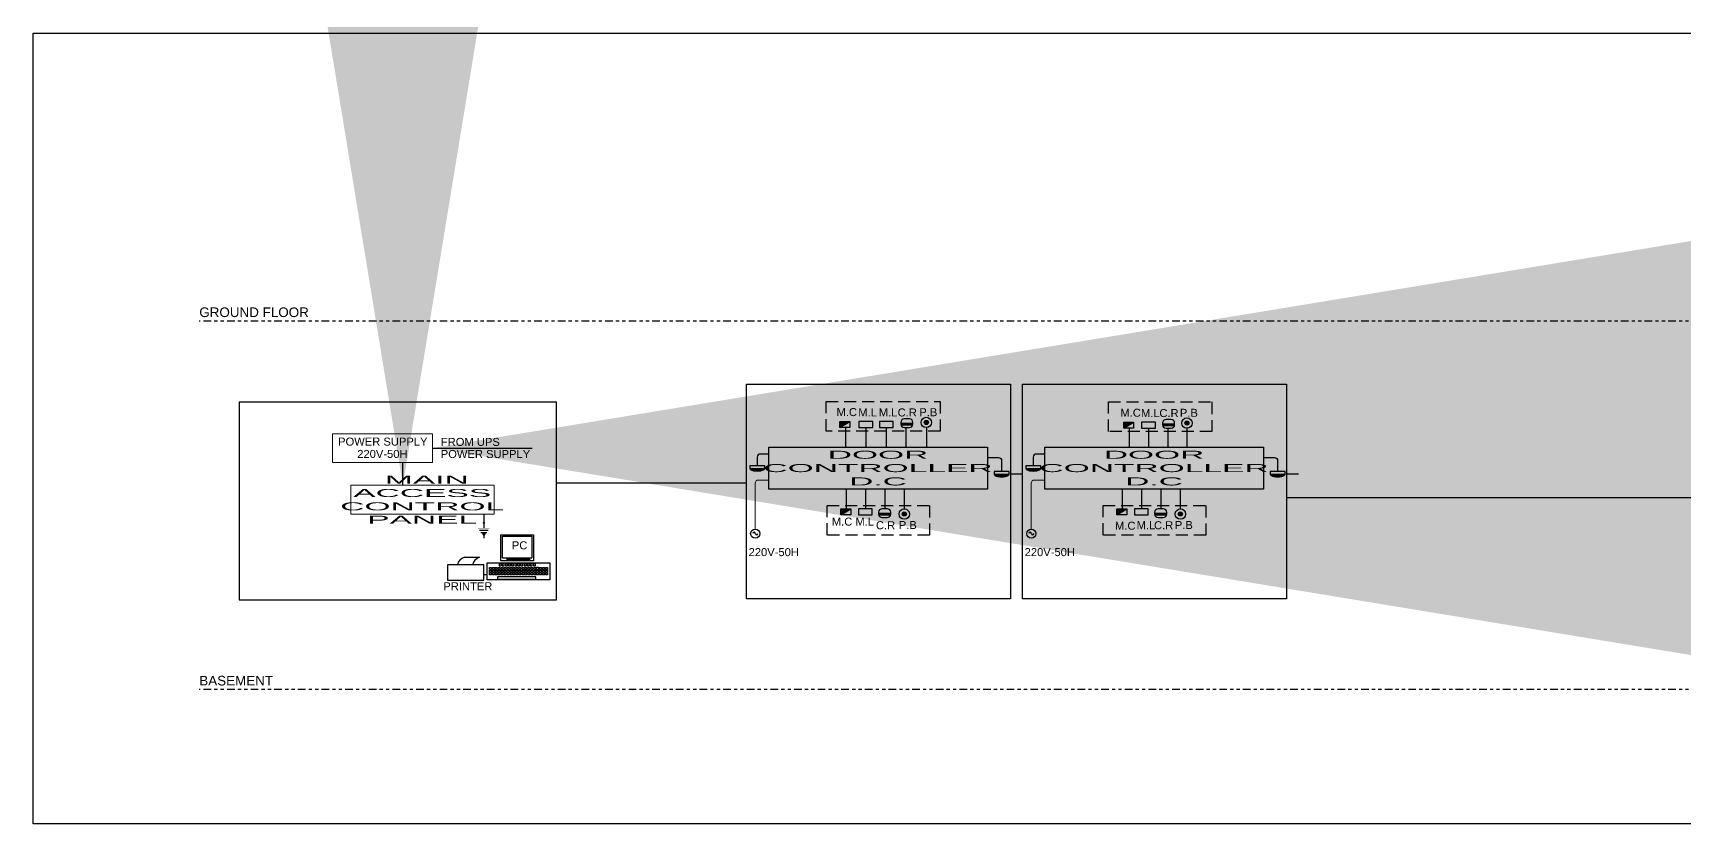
# Model space of a CAD drawing. Extents: x -15 to 352, y 223 to 399.
# Drawn here: x 186 to 237.6, y 360.7 to 385.4 of the extents above; entities that cross this region are included whole.
import ezdxf

# ---------------------------------------------------------------- set-up
doc = ezdxf.new("R2010")
doc.units = 0
doc.header["$LTSCALE"] = 0.15
for name, pattern in [('CENTER', [2, 1.25, -0.25, 0.25, -0.25]), ('DASHED', [0.75, 0.5, -0.25]), ('PHANTOM', [63.5, 31.75, -6.35, 6.35, -6.35, 6.35, -6.35])]:
    doc.linetypes.add(name, pattern=pattern)
doc.layers.get('0').update_dxf_attribs({"color": 252})
for name, color, linetype in [('E-ACCESS-CONTROL CABLE', 5, 'Continuous'), ('E-BLine', 3, 'PHANTOM'), ('E-LC-ACCESS', 4, 'Continuous'), ('E-LC-ACCESS-CR', 4, 'Continuous'), ('E-LC-ACCESS-INDOOR SIREN', 4, 'Continuous'), ('E-LC-ACCESS-MC', 4, 'Continuous'), ('E-LC-ACCESS-ML', 4, 'Continuous'), ('E-LC-ACCESS-P.B', 4, 'Continuous'), ('E-LC-ACCESS-TEXT', 2, 'Continuous'), ('E-LC-FIRE-LAEDER', 6, 'Continuous'), ('E-TEXT', 3, 'Continuous'), ('E-Wire', 3, 'Continuous'), ('power-ckt', 4, 'CENTER'), ('T-TEXT-TLCM', 3, 'Continuous')]:
    doc.layers.add(name, color=color, linetype=linetype)
doc.layers.add('E-LC-Access-S', color=4, linetype='Continuous', lineweight=0)
doc.styles.add('ARIAL', font='SAS_____.PFB', dxfattribs={"width": 3, "height": 0.3})
doc.dimstyles.get("Standard").update_dxf_attribs({"dimtxt": 0.18, "dimasz": 0.18, "dimexe": 0.18, "dimexo": 0.0625, "dimgap": 0.09, "dimtad": 0, "dimtih": 1, "dimtoh": 1, "dimdec": 4, "dimzin": 0, "dimdsep": 46, "dimtxsty": 'Standard', "dimcen": 0.09, "dimadec": 0, "dimazin": 0, "dimtfac": 1, "dimtdec": 4, "dimtofl": 0, "dimtmove": 0, "dimatfit": 3, "dimfxl": 1, "dimtolj": 1, "dimtzin": 0, "dimarcsym": 0})

# ---------------------------------------------------------------- blocks, each defined once
blk = doc.blocks.new('Push Button')
at = {"layer": 'E-LC-ACCESS-P.B'}
blk.add_hatch(color=256, dxfattribs=at).paths.add_polyline_path([(50, 0, 1), (-50, 0, 1)])
for radius in [125, 50]:
    blk.add_circle((0, 0), radius, dxfattribs=at)
blk = doc.blocks.new('CARD READER')
at = {"layer": 'E-LC-ACCESS-CR'}
blk.add_hatch(color=256, dxfattribs=at).paths.add_polyline_path([(-172, 175, 0.063254), (-175, 150), (-175, 125), (175, 125), (175, 150, 0.063254), (172, 175)])
for p, q in [((-175, 150), (-175, 100)), ((75, 250), (-75, 250)), ((-75, 0), (75, 0)), ((175, 100), (175, 150))]:
    blk.add_line(p, q, dxfattribs=at)
for points in [[(175, 125), (-175, 125)], [(172, 175), (-172, 175)]]:
    blk.add_lwpolyline(points, dxfattribs=at)
for centre, start, end in [((-75, 150), 90, 180), ((-75, 100), 180, 270), ((75, 150), 0, 90), ((75, 100), 270, 0)]:
    blk.add_arc(centre, 100, start, end, dxfattribs=at)
blk = doc.blocks.new('magnetic lock')
at = {"layer": 'E-LC-ACCESS-ML', "color": 4, "lineweight": 25}
for p, q in [((86159, 4403), (86313, 4403)), ((86159, 4045), (86159, 4403)), ((86313, 4403), (86313, 4045)), ((86313, 4045), (86159, 4045))]:
    blk.add_line(p, q, dxfattribs=at)
blk = doc.blocks.new('SIREN')
at = {"layer": 'E-LC-ACCESS-INDOOR SIREN'}
h = blk.add_hatch(dxfattribs=at)
h.set_pattern_fill('ANSI31', color=256, scale=450, angle=270, style=0)
h.set_pattern_definition([(315, (147632.415, 46414.75), (39.774756, 39.774756), [])])
edge = h.paths.add_edge_path()
edge.add_line((87205, 1613), (86341, 1613))
edge.add_ellipse((86773, 1613), major_axis=(432, 0), ratio=0.35945, start_angle=0, end_angle=180, ccw=False)
at = {"layer": 'E-LC-ACCESS-INDOOR SIREN', "color": 4, "lineweight": 25}
for p, q in [((86341, 1613), (86341, 1458)), ((87205, 1613), (86341, 1613)), ((86341, 1458), (87205, 1458)), ((87205, 1458), (87205, 1613))]:
    blk.add_line(p, q, dxfattribs=at)
at = {"layer": 'E-LC-ACCESS-INDOOR SIREN'}
blk.add_ellipse((86773, 1613), major_axis=(432, 0), ratio=0.35945, start_param=0, end_param=3.141593, dxfattribs=at)
blk = doc.blocks.new('DOOR INTERLOCK')
at = {"layer": 'E-LC-ACCESS'}
blk.add_hatch(color=256, dxfattribs=at).paths.add_polyline_path([(207, 249), (207, 0), (-207, 0)])
blk.add_lwpolyline([(207, 0), (-207, 0), (-207, 249), (207, 249)], close=True, dxfattribs=at)
blk.add_lwpolyline([(207, 249), (-207, 0)], dxfattribs=at)

msp = doc.modelspace()

# ---------------------------------------------------------------- linework, layer by layer
at = {"color": 6}
msp.add_lwpolyline([(186.03828, 385.42769), (272.46278, 385.42769), (272.46278, 360.73431), (186.03828, 360.73431)], close=True, dxfattribs=at)
at = {"layer": 'E-ACCESS-CONTROL CABLE', "color": 3}
for points in [[(259.51337, 382.0145), (265.41274, 382.0145), (265.41274, 370.91146), (225.19697, 370.91329)], [(216.95288, 371.65223), (216.57302, 371.65223)], [(225.5701, 371.65223), (225.19023, 371.65223)], [(208.33567, 371.37641), (202.39109, 371.37598)]]:
    msp.add_lwpolyline(points, dxfattribs=at)
at = {"layer": 'E-BLine', "color": 141, "ltscale": 0.05}
for points in [[(265.41274, 376.43013), (191.23257, 376.43013)], [(265.41274, 364.92789), (191.23257, 364.92789)]]:
    msp.add_lwpolyline(points, dxfattribs=at)
at = {"layer": 'E-LC-ACCESS'}
for p, q in [((199.5154, 369.06217), (199.98772, 369.06217)), ((200.70103, 369.04658), (201.62477, 369.04658)), ((200.22151, 368.5169), (200.12447, 368.5169))]:
    msp.add_line(p, q, dxfattribs=at)
for points in [[(208.32893, 374.46992), (216.57317, 374.46992), (216.57287, 367.76085), (208.32893, 367.76085)], [(216.95288, 374.46992), (225.19713, 374.46992), (225.19683, 367.76085), (216.95288, 367.76085)], [(192.48266, 367.7323), (202.39109, 367.7323), (202.39109, 373.90798), (192.48266, 373.90798)], [(209.02204, 372.50058), (215.85395, 372.50058), (215.85395, 371.18645), (209.02204, 371.18645)], [(217.64599, 372.50058), (224.4779, 372.50058), (224.4779, 371.18645), (217.64599, 371.18645)], [(200.65593, 369.76001), (201.66988, 369.76001), (201.66988, 368.94499), (200.65593, 368.94499)], [(198.98745, 368.34741), (200.12447, 368.34741), (200.12447, 368.82301), (198.98745, 368.82301)], [(200.22151, 368.88884), (202.17996, 368.88884), (202.17996, 368.35537), (200.22151, 368.35537)], [(200.2964, 368.74518), (200.35897, 368.74518), (200.35897, 368.67901), (200.2964, 368.67901)], [(200.2964, 368.66063), (200.35897, 368.66063), (200.35897, 368.59446), (200.2964, 368.59446)], [(200.2964, 368.57608), (200.35897, 368.57608), (200.35897, 368.50991), (200.2964, 368.50991)], [(200.38841, 368.74518), (200.45098, 368.74518), (200.45098, 368.67901), (200.38841, 368.67901)], [(200.38841, 368.66063), (200.45098, 368.66063), (200.45098, 368.59446), (200.38841, 368.59446)], [(200.38841, 368.57608), (200.45098, 368.57608), (200.45098, 368.50991), (200.38841, 368.50991)], [(200.48043, 368.74518), (200.543, 368.74518), (200.543, 368.67901), (200.48043, 368.67901)], [(200.48043, 368.66063), (200.543, 368.66063), (200.543, 368.59446), (200.48043, 368.59446)], [(200.48043, 368.57608), (200.543, 368.57608), (200.543, 368.50991), (200.48043, 368.50991)], [(200.57245, 368.74518), (200.63502, 368.74518), (200.63502, 368.67901), (200.57245, 368.67901)], [(200.57245, 368.66063), (200.63502, 368.66063), (200.63502, 368.59446), (200.57245, 368.59446)], [(200.57245, 368.57608), (200.63502, 368.57608), (200.63502, 368.50991), (200.57245, 368.50991)], [(200.66451, 368.86968), (200.60193, 368.86968), (200.60193, 368.7978), (200.66451, 368.7978)], [(200.66446, 368.74518), (200.72703, 368.74518), (200.72703, 368.67901), (200.66446, 368.67901)], [(200.66446, 368.66063), (200.72703, 368.66063), (200.72703, 368.59446), (200.66446, 368.59446)], [(200.66446, 368.57608), (200.72703, 368.57608), (200.72703, 368.50991), (200.66446, 368.50991)], [(200.76151, 368.86968), (200.69893, 368.86968), (200.69893, 368.7978), (200.76151, 368.7978)], [(200.75648, 368.74518), (200.81905, 368.74518), (200.81905, 368.67901), (200.75648, 368.67901)], [(200.75648, 368.66063), (200.81905, 368.66063), (200.81905, 368.59446), (200.75648, 368.59446)], [(200.75648, 368.57608), (200.81905, 368.57608), (200.81905, 368.50991), (200.75648, 368.50991)], [(200.85851, 368.86968), (200.79593, 368.86968), (200.79593, 368.7978), (200.85851, 368.7978)], [(200.84068, 368.9848), (201.56448, 368.9848), (201.56448, 369.00865), (200.84068, 369.00865)], [(200.84849, 368.74518), (200.91106, 368.74518), (200.91106, 368.67901), (200.84849, 368.67901)], [(200.84849, 368.66063), (200.91106, 368.66063), (200.91106, 368.59446), (200.84849, 368.59446)], [(200.84849, 368.57608), (200.91106, 368.57608), (200.91106, 368.50991), (200.84849, 368.50991)], [(200.95551, 368.86968), (200.89293, 368.86968), (200.89293, 368.7978), (200.95551, 368.7978)], [(200.94051, 368.74518), (201.00308, 368.74518), (201.00308, 368.67901), (200.94051, 368.67901)], [(200.94051, 368.66063), (201.00308, 368.66063), (201.00308, 368.59446), (200.94051, 368.59446)], [(200.94051, 368.57608), (201.00308, 368.57608), (201.00308, 368.50991), (200.94051, 368.50991)], [(201.05251, 368.86968), (200.98993, 368.86968), (200.98993, 368.7978), (201.05251, 368.7978)], [(201.03253, 368.74518), (201.0951, 368.74518), (201.0951, 368.67901), (201.03253, 368.67901)], [(201.03253, 368.66063), (201.0951, 368.66063), (201.0951, 368.59446), (201.03253, 368.59446)], [(201.03253, 368.57608), (201.0951, 368.57608), (201.0951, 368.50991), (201.03253, 368.50991)], [(201.14951, 368.86968), (201.08693, 368.86968), (201.08693, 368.7978), (201.14951, 368.7978)], [(201.12454, 368.74518), (201.18711, 368.74518), (201.18711, 368.67901), (201.12454, 368.67901)], [(201.12454, 368.66063), (201.18711, 368.66063), (201.18711, 368.59446), (201.12454, 368.59446)], [(201.12454, 368.57608), (201.18711, 368.57608), (201.18711, 368.50991), (201.12454, 368.50991)], [(201.24651, 368.86968), (201.18393, 368.86968), (201.18393, 368.7978), (201.24651, 368.7978)], [(201.21656, 368.74518), (201.27913, 368.74518), (201.27913, 368.67901), (201.21656, 368.67901)], [(201.21656, 368.66063), (201.27913, 368.66063), (201.27913, 368.59446), (201.21656, 368.59446)], [(201.21656, 368.57608), (201.27913, 368.57608), (201.27913, 368.50991), (201.21656, 368.50991)], [(201.34351, 368.86968), (201.28093, 368.86968), (201.28093, 368.7978), (201.34351, 368.7978)], [(201.31482, 368.74518), (201.37739, 368.74518), (201.37739, 368.67901), (201.31482, 368.67901)], [(201.31482, 368.66063), (201.37739, 368.66063), (201.37739, 368.59446), (201.31482, 368.59446)], [(201.31482, 368.57608), (201.37739, 368.57608), (201.37739, 368.50991), (201.31482, 368.50991)], [(201.44216, 368.86968), (201.37958, 368.86968), (201.37958, 368.7978), (201.44216, 368.7978)], [(201.40684, 368.74518), (201.46941, 368.74518), (201.46941, 368.67901), (201.40684, 368.67901)], [(201.40684, 368.66063), (201.46941, 368.66063), (201.46941, 368.59446), (201.40684, 368.59446)], [(201.40684, 368.57608), (201.46941, 368.57608), (201.46941, 368.50991), (201.40684, 368.50991)], [(201.53916, 368.86968), (201.47658, 368.86968), (201.47658, 368.7978), (201.53916, 368.7978)], [(201.49885, 368.74518), (201.56142, 368.74518), (201.56142, 368.67901), (201.49885, 368.67901)], [(201.49885, 368.66063), (201.56142, 368.66063), (201.56142, 368.59446), (201.49885, 368.59446)], [(201.49885, 368.57608), (201.56142, 368.57608), (201.56142, 368.50991), (201.49885, 368.50991)], [(201.63616, 368.86968), (201.57358, 368.86968), (201.57358, 368.7978), (201.63616, 368.7978)], [(201.59087, 368.74518), (201.65344, 368.74518), (201.65344, 368.67901), (201.59087, 368.67901)], [(201.59087, 368.66063), (201.65344, 368.66063), (201.65344, 368.59446), (201.59087, 368.59446)], [(201.59087, 368.57608), (201.65344, 368.57608), (201.65344, 368.50991), (201.59087, 368.50991)], [(201.73316, 368.86968), (201.67058, 368.86968), (201.67058, 368.7978), (201.73316, 368.7978)], [(201.68288, 368.74518), (201.74545, 368.74518), (201.74545, 368.67901), (201.68288, 368.67901)], [(201.68288, 368.66063), (201.74545, 368.66063), (201.74545, 368.59446), (201.68288, 368.59446)], [(201.68288, 368.57608), (201.74545, 368.57608), (201.74545, 368.50991), (201.68288, 368.50991)], [(201.76826, 368.7472), (201.83083, 368.7472), (201.83083, 368.68102), (201.76826, 368.68102)], [(201.76826, 368.66264), (201.83083, 368.66264), (201.83083, 368.59647), (201.76826, 368.59647)], [(201.76826, 368.57809), (201.83083, 368.57809), (201.83083, 368.51192), (201.76826, 368.51192)], [(201.86027, 368.74416), (201.92284, 368.74416), (201.92284, 368.67799), (201.86027, 368.67799)], [(201.86027, 368.65961), (201.92284, 368.65961), (201.92284, 368.59344), (201.86027, 368.59344)], [(201.86027, 368.57506), (201.92284, 368.57506), (201.92284, 368.50889), (201.86027, 368.50889)], [(201.95229, 368.74416), (202.01486, 368.74416), (202.01486, 368.67799), (201.95229, 368.67799)], [(201.95229, 368.65961), (202.01486, 368.65961), (202.01486, 368.59344), (201.95229, 368.59344)], [(201.95229, 368.57506), (202.01486, 368.57506), (202.01486, 368.50889), (201.95229, 368.50889)], [(202.0443, 368.74416), (202.10688, 368.74416), (202.10688, 368.67799), (202.0443, 368.67799)], [(202.0443, 368.65961), (202.10688, 368.65961), (202.10688, 368.59344), (202.0443, 368.59344)], [(202.0443, 368.57506), (202.10688, 368.57506), (202.10688, 368.50889), (202.0443, 368.50889)], [(200.54684, 368.37589), (201.74839, 368.37589), (201.74839, 368.45402), (200.54684, 368.45402)]]:
    msp.add_lwpolyline(points, close=True, dxfattribs=at)
at = {"layer": 'E-LC-ACCESS', "linetype": 'DASHED', "ltscale": 5}
for points in [[(210.81963, 373.00245), (210.81963, 373.92838), (214.38148, 373.92838), (214.38148, 373.00245)], [(219.63777, 372.98273), (219.63777, 373.90866), (222.86606, 373.90866), (222.86606, 372.98273)], [(210.85033, 369.75526), (210.85033, 370.68119), (214.05065, 370.68119), (214.05065, 369.75526)], [(219.47429, 369.75526), (219.47429, 370.68119), (222.67461, 370.68119), (222.67461, 369.75526)]]:
    msp.add_lwpolyline(points, close=True, dxfattribs=at)
at = {"layer": 'E-LC-ACCESS'}
msp.add_lwpolyline([(200.70103, 369.04658), (200.70103, 369.71491), (201.62477, 369.71491), (201.62477, 369.04658)], dxfattribs=at)
for centre in [(199.60771, 368.75695), (200.08048, 368.75659)]:
    msp.add_arc(centre, 0.31935, 106.884102, 167.995338, dxfattribs=at)
at = {"layer": 'E-LC-Access-S', "ltscale": 50}
for points in [[(198.51975, 372.91897), (195.39587, 372.91897), (195.39587, 372.0226), (198.51975, 372.0226)], [(200.44252, 371.31239), (195.97116, 371.31239), (195.97116, 370.40425), (200.44252, 370.40425)]]:
    msp.add_lwpolyline(points, close=True, dxfattribs=at)
for points in [[(209.02204, 371.47129), (208.70172, 371.47129, 0.41421356), (208.60172, 371.37129), (208.60172, 369.94146)], [(217.64599, 371.47129), (217.32568, 371.47129, 0.41421356), (217.22568, 371.37129), (217.22568, 369.94146)]]:
    msp.add_lwpolyline(points, format="xyb", dxfattribs=at)
at = {"layer": 'E-Wire', "color": 5, "flags": 128}
for points in [[(211.41693, 373.11068), (211.41693, 372.49719)], [(212.05637, 373.11151), (212.05637, 372.49803)], [(212.6958, 373.11151), (212.6958, 372.49803)], [(213.31012, 373.10984), (213.31012, 372.49636)], [(213.94952, 373.11031), (213.94952, 372.49682)], [(220.28507, 373.09096), (220.28507, 372.47747)], [(220.88698, 373.09096), (220.88698, 372.47747)], [(221.48889, 373.09096), (221.48889, 372.47747)], [(222.09079, 373.09096), (222.09079, 372.47747)], [(211.44663, 371.18672), (211.44663, 370.57323)], [(212.04854, 371.18672), (212.04854, 370.57323)], [(212.65045, 371.18672), (212.65045, 370.57323)], [(213.25235, 371.18672), (213.25235, 370.57323)], [(220.07059, 371.18672), (220.07059, 370.57323)], [(220.6725, 371.18672), (220.6725, 370.57323)], [(221.2744, 371.18672), (221.2744, 370.57323)], [(221.87631, 371.18672), (221.87631, 370.57323)]]:
    msp.add_lwpolyline(points, dxfattribs=at)
for points in [[(209.02204, 372.28476), (208.76411, 372.28476, 0.41421356), (208.66411, 372.18476), (208.66411, 371.91973)], [(215.85395, 372.17382), (216.19961, 372.17382, -0.41421356), (216.29961, 372.07382), (216.29961, 371.74198)], [(217.64599, 372.28476), (217.38806, 372.28476, 0.41421356), (217.28806, 372.18476), (217.28806, 371.91973)], [(224.4779, 372.17382), (224.82357, 372.17382, -0.41421356), (224.92357, 372.07382), (224.92357, 371.74198)]]:
    msp.add_lwpolyline(points, format="xyb", dxfattribs=at)
at = {"layer": 'power-ckt', "color": 3, "linetype": 'Continuous'}
msp.add_line((200.12291, 370.40425), (200.12291, 369.96855), dxfattribs=at)
at = {"layer": 'power-ckt', "color": 1, "linetype": 'Continuous'}
for p, q in [((200.25973, 369.89484), (199.9861, 369.89484)), ((200.21717, 369.82113), (200.02866, 369.82113)), ((200.17004, 369.78427), (200.07579, 369.78427)), ((200.07579, 369.78427), (200.14648, 369.74742)), ((200.14648, 369.74742), (200.09935, 369.74742)), ((200.12291, 369.74742), (200.12291, 369.66084))]:
    msp.add_line(p, q, dxfattribs=at)
at = {"layer": 'power-ckt', "color": 1, "linetype": 'Continuous', "const_width": 0.01474}
msp.add_lwpolyline([(200.30228, 369.96855), (199.94355, 369.96855)], dxfattribs=at)
at = {"layer": 'power-ckt', "color": 3, "linetype": 'Continuous'}
msp.add_circle((200.12291, 370.1312), 0.01391, dxfattribs=at)
at = {"layer": 'T-TEXT-TLCM', "linetype": 'Continuous', "ltscale": 2}
for centre in [(208.60172, 369.79782), (217.22568, 369.79782)]:
    msp.add_circle(centre, 0.14364, dxfattribs=at)
for centre, start, end in [((208.56333, 369.80028), 0, 180), ((208.64642, 369.80028), 180, 0), ((217.18729, 369.80028), 0, 180), ((217.27037, 369.80028), 180, 0)]:
    msp.add_arc(centre, 0.04154, start, end, dxfattribs=at)

# ---------------------------------------------------------------- block references
at = {"layer": 'E-LC-ACCESS-CR', "xscale": 0.001079999999999, "yscale": 0.001079999999999, "zscale": 0.001079999999999, "rotation": 180}
for p in [(213.3374, 373.37984), (221.51617, 373.36096), (212.64588, 370.57296), (221.26984, 370.57296)]:
    msp.add_blockref('CARD READER', p, dxfattribs=at)
at = {"layer": 'E-LC-ACCESS-INDOOR SIREN', "xscale": 0.00054, "yscale": 0.00054, "zscale": 0.00054, "rotation": 179.9462869057098}
for p in [(255.52209, 372.66306), (263.15759, 372.47987), (264.14605, 372.66306), (271.78155, 372.47987)]:
    msp.add_blockref('SIREN', p, dxfattribs=at)
at = {"layer": 'E-LC-ACCESS-MC', "xscale": 0.00075, "yscale": 0.00075, "zscale": 0.00075, "rotation": 180}
for p in [(211.40144, 373.2973), (220.26958, 373.27758), (211.43114, 370.57323), (220.0551, 370.57323)]:
    msp.add_blockref('DOOR INTERLOCK', p, dxfattribs=at)
at = {"layer": 'E-LC-ACCESS-ML', "xscale": -0.0012, "yscale": 0.0012, "zscale": 0.0012, "rotation": 90}
for p in [(217.12545, 476.68653), (217.76488, 476.68653), (225.95606, 476.66598), (217.11306, 473.96413), (225.73702, 473.96413)]:
    msp.add_blockref('magnetic lock', p, dxfattribs=at)
at = {"layer": 'E-LC-ACCESS-P.B', "xscale": 0.0012959999999985, "yscale": 0.0012959999999985, "zscale": 0.0012959999999985, "rotation": 347.8966419391846}
for p in [(213.9472, 373.26958), (222.08847, 373.25023), (213.25952, 370.41139), (221.88348, 370.41139)]:
    msp.add_blockref('Push Button', p, dxfattribs=at)

# ---------------------------------------------------------------- texts
at = {"layer": 'E-LC-ACCESS-TEXT', "linetype": 'Continuous', "style": 'ARIAL'}
for s, p in [('M.C', (211.14095, 373.46828)), ('M.L', (211.82219, 373.45808)), ('M.L', (212.46162, 373.45808)), ('C.R', (213.04973, 373.45718)), ('P.B', (213.72745, 373.46486)), ('M.C', (220.00909, 373.44856)), ('M.L', (220.6528, 373.43752)), ('C.R', (221.2285, 373.4383)), ('P.B', (221.86872, 373.44551)), ('M.C', (210.9948, 370.04865)), ('M.L', (211.73172, 370.05194)), ('C.R', (212.37236, 369.93493)), ('P.B', (213.08699, 369.94324)), ('M.C', (219.84149, 369.921)), ('M.L', (220.51793, 369.93781)), ('C.R', (221.06075, 369.93493)), ('P.B', (221.71095, 369.94324))]:
    msp.add_text(s, height=0.25, dxfattribs=at).set_placement(p)
at = {"layer": 'E-TEXT', "color": 2, "style": 'ARIAL'}
for s, height, p in [('GROUND FLOOR', 0.3, (191.23257, 376.56044)), ('POWER SUPPLY', 0.25, (195.56873, 372.54678)), ('FROM UPS', 0.25, (198.7795, 372.53698)), ('220V-50H', 0.25, (196.167, 372.16231)), ('POWER SUPPLY', 0.25, (198.77618, 372.15896)), ('PC', 0.25, (200.99681, 369.30892)), ('220V-50H', 0.25, (208.39428, 369.09599)), ('220V-50H', 0.25, (217.01824, 369.09599)), ('PRINTER', 0.25, (198.85682, 368.02939)), ('BASEMENT', 0.3, (191.23257, 365.0582))]:
    msp.add_text(s, height=height, dxfattribs=at).set_placement(p)
at = {"layer": 'E-TEXT', "color": 2, "char_height": 0.25, "attachment_point": 5, "style": 'ARIAL'}
for s, insert, width in [('DOOR CONTROLLER D.C  ', (212.43799, 371.84352), 6.8319099), ('DOOR CONTROLLER D.C  ', (221.06195, 371.84352), 6.8319099), ('\\pxqc; MAIN ACCESS CONTROL PANEL ', (198.19664, 370.85832), 4.4509556)]:
    msp.add_mtext(s, dxfattribs=dict(at, insert=insert, width=width))

# ---------------------------------------------------------------- leaders
at = {"layer": 'E-LC-FIRE-LAEDER'}
for points in [[(198.51975, 372.47079), (201.63443, 372.47079)], [(197.59419, 371.31239), (197.59419, 372.0226)]]:
    msp.add_leader(points, dimstyle='Standard', override={"dimasz": 200, "dimgap": 0.625}, dxfattribs=at)

doc.saveas('drawing.dxf')
